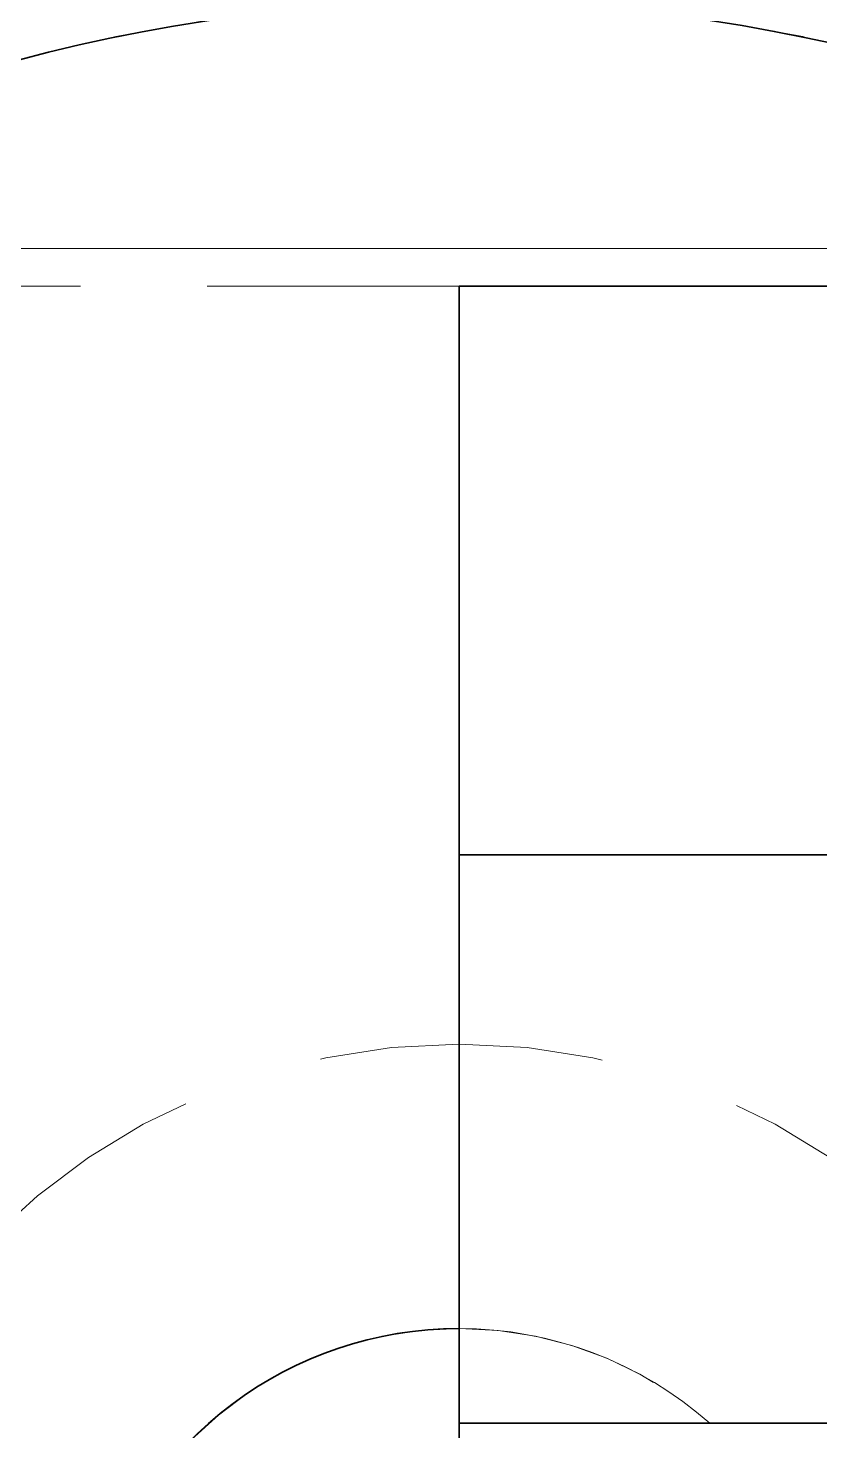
# Model space of a CAD drawing. Header units: millimetres. Extents: x 2054 to 12135, y -1469 to 564.
# Drawn here: x 9381.2 to 9389.56, y 176.07 to 190.87 of the extents above; entities that cross this region are included whole.
import ezdxf

# ---------------------------------------------------------------- set-up
doc = ezdxf.new("R2010")
doc.units = ezdxf.units.MM
doc.linetypes.add('CENTER_ISO', pattern=[26, 18, -3, 2, -3])
doc.linetypes.add('HIDDEN_ISO', pattern=[4.5, 3, -1.5])
for name, color, linetype, lineweight in [('2D-HIDDEN', 8, 'HIDDEN_ISO', 18), ('2D-VISIBLE', 7, 'Continuous', 35), ('CENTER', 1, 'CENTER_ISO', 18)]:
    doc.layers.add(name, color=color, linetype=linetype, lineweight=lineweight)

msp = doc.modelspace()

# ---------------------------------------------------------------- linework, layer by layer
at = {"layer": '2D-HIDDEN'}
for p, q in [((9435.15, 188.55), (9369.35, 188.55)), ((9405.75, 188.55), (9374.622, 188.55)), ((9369.75, 188.15), (9434.75, 188.15)), ((9374.088, 188.15), (9405.75, 188.15)), ((9395.7, 188.15), (9385.75, 188.15)), ((9385.75, 188.15), (9385.75, 177.15)), ((9385.75, 182.15), (9392.719, 182.15)), ((9385.75, 177.15), (9385.75, 176.15)), ((9385.75, 170.15), (9385.75, 176.15)), ((9385.75, 176.15), (9632.75, 176.15)), ((9385.75, 176.15), (9413.75, 176.15)), ((9385.75, 176.15), (9388.396, 176.15)), ((9403.498, 176.15), (9388.396, 176.15))]:
    msp.add_line(p, q, dxfattribs=at)
for radius in [19, 18, 7, 7, 7, 7, 4]:
    msp.add_circle((9385.75, 173.15), radius, dxfattribs=at)
for start, end in [(48.5904, 90), (0, 48.5904)]:
    msp.add_arc((9385.75, 173.15), 4, start, end, dxfattribs=at)
at = {"layer": '2D-VISIBLE'}
for p, q in [((9385.75, 188.15), (9389.75, 188.15)), ((9385.75, 182.15), (9385.75, 188.15)), ((9385.75, 182.15), (9389.75, 182.15)), ((9385.75, 176.15), (9385.75, 182.15)), ((9385.75, 170.15), (9385.75, 176.15)), ((9385.75, 176.15), (9632.75, 176.15))]:
    msp.add_line(p, q, dxfattribs=at)
for radius, start, end in [(19, 77.8468, 350.9153), (18, 77.1604, 350.4059), (4, 90, 311.4096)]:
    msp.add_arc((9385.75, 173.15), radius, start, end, dxfattribs=at)
at = {"layer": 'CENTER'}
msp.add_line((9385.75, 164.15), (9385.75, 182.15), dxfattribs=at)

doc.saveas('drawing.dxf')
